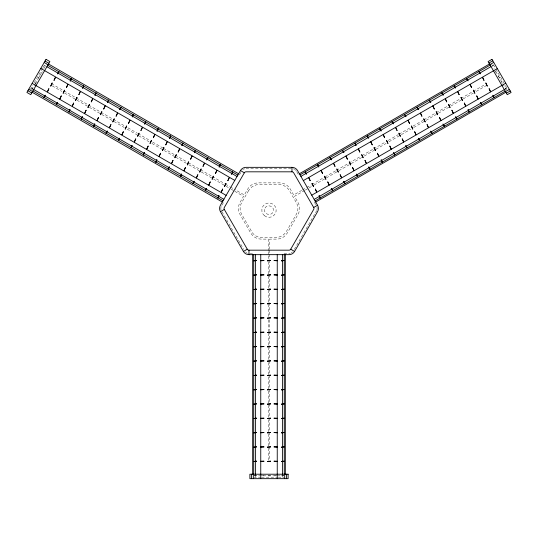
<?xml version="1.0" encoding="UTF-8"?>
<svg xmlns="http://www.w3.org/2000/svg" width="538" height="538" viewBox="0 0 538 538"><rect width="100%" height="100%" fill="white"/><g stroke="black" fill="none" stroke-linecap="round" stroke-linejoin="round"><path stroke-width="0.4" stroke-dasharray="2.69 2.02" d="M30.336 89.463L32.764 85.26M34.19 82.791L42.556 68.299M42.939 67.64L45.152 63.807M31.749 89.577L35.091 83.787M35.199 83.726L42.193 71.48M43.86 68.588L46.369 64.244M31.95 89.94L32.71 88.037M35.044 84.587L36.281 82.448M42.455 71.742L41.379 73.02M221.965 205.16L223.626 202.281M239.497 174.789L241.159 171.911M294.32 249.356L316.452 211.024A5.145 5.145 0 0 0 316.66 210.627M492.324 65.858L493.608 65.118M498.269 75.878L499.916 78.73M301.697 190.371L293.694 194.991L290.197 188.932A12.112 12.112 0 0 0 279.713 182.88L258.287 182.88A12.112 12.112 0 0 0 247.803 188.932L244.306 194.991L234.85 189.531M302.423 189.954L306.061 187.856M306.788 187.432L311.152 184.917M311.879 184.494L324.239 177.358M324.965 176.935L335.873 170.64M336.6 170.216L348.241 163.498M348.967 163.081L361.328 155.946M362.054 155.522L372.962 149.228M373.688 148.804L385.329 142.086M388.234 140.411L398.416 134.534M399.142 134.11L410.05 127.815M412.962 126.134L423.144 120.256M423.87 119.833L435.504 113.114M436.231 112.698L447.865 105.979M448.591 105.562L460.232 98.844M460.958 98.42L472.593 91.702M473.319 91.285L484.953 84.567M304.656 190.465L294.474 196.343L297.971 202.396A12.112 12.112 0 0 1 297.971 214.507L287.258 233.062A12.112 12.112 0 0 1 276.774 239.114L269.78 239.114L269.78 249.195M305.382 190.042L308.294 188.361M309.02 187.944L313.385 185.422M314.111 185.005L338.106 171.151M338.839 170.728L350.473 164.009M351.2 163.592L363.56 156.457M364.287 156.033L375.194 149.739M375.928 149.315L386.102 143.438M389.014 141.756L400.649 135.038M401.375 134.621L410.83 129.16M413.742 127.486L425.376 120.768M426.103 120.344L437.737 113.626M438.463 113.209L450.098 106.49M450.831 106.073L462.465 99.355M463.191 98.931L473.373 93.054M476.278 91.373L487.186 85.078M501.564 81.581L502.136 83.161M505.31 88.071L506.05 89.94M505.619 88.891L506.904 88.151M291.132 168.616L246.034 168.616A5.145 5.145 0 0 0 245.584 168.636M249.807 253.378L253.956 253.378M284.044 253.378L289.027 253.378A5.145 5.145 0 0 0 290.359 253.203M253.923 475.545L256.606 475.545M261.589 475.545L264.057 475.841M277.238 475.545L273.943 475.841M284.077 475.545L281.394 475.841M253.923 475.841L284.077 475.841M253.734 477.179L261.051 477.179M261.576 477.179L277.79 477.179M278.254 477.179L284.266 477.179M44.331 65.226L45.616 65.966M39.731 75.878L38.084 78.73M51.587 83.726L63.228 90.445M63.955 90.868L75.589 97.58M76.315 98.003L87.95 104.722M88.676 105.139L100.317 111.857M101.043 112.281L112.677 118.999M113.404 119.416L125.038 126.134M127.95 127.815L137.405 133.269M138.131 133.693L149.766 140.411M152.671 142.086L162.853 147.963M163.586 148.387L174.494 154.682M175.22 155.105L187.58 162.241M188.307 162.664L199.941 169.383M200.674 169.8L211.582 176.094M212.308 176.518L224.669 183.653M225.395 184.077L229.76 186.592M230.486 187.016L234.124 189.114M52.267 85.919L61.722 91.373M64.627 93.054L76.261 99.772M76.988 100.196L88.629 106.907M89.355 107.331L100.989 114.049M101.716 114.466L113.35 121.184M114.076 121.608L124.258 127.486M127.17 129.16L138.078 135.462M138.804 135.879L148.986 141.756M151.898 143.438L163.532 150.156M164.258 150.579L175.166 156.874M175.892 157.291L188.253 164.433M188.986 164.85L200.62 171.568M201.346 171.992L225.341 185.845M226.074 186.262L230.432 188.784M231.165 189.201L234.07 190.882M234.797 191.306L243.526 196.343L240.029 202.396A12.112 12.112 0 0 0 240.029 214.507L250.742 233.062A12.112 12.112 0 0 0 261.226 239.114L268.22 239.114L268.22 250.869M31.157 88.044L32.441 88.783M493.353 64.674L495.572 68.514M495.861 69.025L503.81 82.791M505.404 85.555L507.159 88.588M491.557 64.244L494.14 68.588M495.807 71.48L502.801 83.726M502.909 83.787L506.305 89.792M494.718 70.317L495.955 72.455M296.841 171.911L298.503 174.789M314.374 202.281L316.035 205.16M221.965 211.75L243.68 249.356M282.396 475.7L282.396 477.179M270.648 475.841L267.352 475.841M269.78 250.029L269.78 253.391M269.78 254.232L269.78 259.269M269.78 260.11L269.78 273.546M269.78 274.387L269.78 316.371M269.78 319.727L269.78 330.648M269.78 331.482L269.78 360.036M269.78 360.877L269.78 374.314M269.78 375.147L269.78 388.584M269.78 389.425L269.78 417.138M269.78 417.979L269.78 431.415M269.78 432.249L269.78 445.686M269.78 446.527L269.78 459.963M268.22 251.71L268.22 255.073M268.22 255.913L268.22 260.95M268.22 261.791L268.22 275.221M268.22 276.061L268.22 316.371M268.22 319.727L268.22 332.323M268.22 333.163L268.22 361.718M268.22 362.551L268.22 375.988M268.22 376.829L268.22 390.265M268.22 391.106L268.22 418.82M268.22 419.653L268.22 433.09M268.22 433.931L268.22 447.367M268.22 448.208L268.22 461.644M255.604 475.7L255.604 477.179M221.037 209.786A5.145 5.145 0 0 1 221.037 207.123M221.34 206.276A5.145 5.145 0 0 1 221.548 205.879M248.079 253.297A5.145 5.145 0 0 1 247.641 253.203M246.794 252.894A5.145 5.145 0 0 1 246.021 252.45M245.664 252.174A5.145 5.145 0 0 1 245.335 251.871M292.665 251.871A5.145 5.145 0 0 1 292.336 252.174M291.979 252.45A5.145 5.145 0 0 1 291.206 252.894M316.963 207.123A5.145 5.145 0 0 1 316.963 209.786M293.297 168.791A5.145 5.145 0 0 1 294.542 169.309M294.918 169.551A5.145 5.145 0 0 1 295.275 169.82M295.604 170.122A5.145 5.145 0 0 1 295.907 170.459M296.182 170.815A5.145 5.145 0 0 1 296.425 171.192M242.725 169.82A5.145 5.145 0 0 1 243.082 169.551M243.458 169.309A5.145 5.145 0 0 1 244.703 168.791M264.642 209.383C263.412 214.944 272.611 216.565 273.358 210.916C274.588 205.355 265.389 203.727 264.642 209.383M248.529 190.761L241.589 202.772A11.359 11.359 0 0 0 241.589 214.131L251.845 231.898A11.359 11.359 0 0 0 261.683 237.574L275.557 237.574A12.677 12.677 0 0 0 286.532 231.239L296.411 214.131A11.359 11.359 0 0 0 296.411 202.772L289.471 190.761A12.677 12.677 0 0 0 278.496 184.42L259.504 184.42A12.677 12.677 0 0 0 248.529 190.761M264.38 215.657A7.189 7.189 0 0 0 276.081 211.4A7.189 7.189 0 0 0 266.539 203.391A7.189 7.189 0 0 0 264.38 215.657"/><path stroke-width="0.81" d="M240.473 170.553L220.446 205.24A6.422 6.422 0 0 0 220.446 211.663L243.411 251.441A6.422 6.422 0 0 0 248.973 254.656L289.027 254.656A6.422 6.422 0 0 0 294.589 251.441L317.554 211.663A6.422 6.422 0 0 0 317.554 205.24L297.527 170.553A6.422 6.422 0 0 0 291.966 167.338L246.034 167.338A6.422 6.422 0 0 0 240.473 170.553L244.346 172.792A1.95 1.95 0 0 1 246.034 171.817L291.966 171.817A1.95 1.95 0 0 1 293.654 172.792L313.681 207.48A1.95 1.95 0 0 1 313.681 209.43L290.715 249.208A1.95 1.95 0 0 1 289.027 250.177L248.973 250.177A1.95 1.95 0 0 1 247.285 249.208L224.319 209.43A1.95 1.95 0 0 1 224.319 207.48L244.346 172.792M220.446 211.663L224.319 209.43M488.975 63.027L492.828 60.801M299.384 173.767L489.526 63.982M489.889 64.607L493.743 62.381M300.016 174.857L490.158 65.071M300.897 176.383L491.039 66.604M303.331 180.6L497.327 68.595M311.758 195.193L505.754 83.188M314.192 199.41L504.335 89.631M315.073 200.936L505.216 91.157M505.485 91.628L509.345 89.402M315.705 202.026L505.848 92.247M506.379 93.175L510.232 90.949M313.681 207.48L317.554 205.24M243.411 251.441L247.285 249.208M260.762 260.513L264.057 260.513L260.762 260.809M277.238 260.513L273.943 260.513L277.238 260.809M260.762 274.851L264.057 274.851L260.762 275.147M277.238 274.851L273.943 274.851L277.238 275.147M260.762 289.188L264.057 289.188L260.762 289.484M277.238 289.188L273.943 289.188L277.238 289.484M260.762 303.519L264.057 303.519L260.762 303.815M277.238 303.519L273.943 303.519L277.238 303.815M260.762 317.857L264.057 317.857L260.762 318.153M277.238 317.857L273.943 317.857L277.238 318.153M260.762 332.188L264.057 332.188L260.762 332.491M277.238 332.188L273.943 332.188L277.238 332.491M260.762 346.526L264.057 346.526L260.762 346.822M277.238 346.526L273.943 346.526L277.238 346.822M260.762 360.863L264.057 360.863L260.762 361.159M277.238 360.863L273.943 360.863L277.238 361.159M260.762 375.194L264.057 375.194L260.762 375.49M277.238 375.194L273.943 375.194L277.238 375.49M260.762 389.532L264.057 389.532L260.762 389.828M277.238 389.532L273.943 389.532L277.238 389.828M260.762 403.87L264.057 403.87L260.762 404.166M277.238 403.87L273.943 403.87L277.238 404.166M260.762 418.201L264.057 418.201L260.762 418.497M277.238 418.201L273.943 418.201L277.238 418.497M260.762 432.539L264.057 432.539L260.762 432.834M277.238 432.539L273.943 432.539L277.238 432.834M260.762 446.87L264.057 446.87L260.762 447.172M277.238 446.87L273.943 446.87L277.238 447.172M260.762 461.207L264.057 461.207L260.762 461.503M277.238 461.207L273.943 461.207L277.238 461.503M45.024 61.056L48.877 63.282M48.474 63.982L238.616 173.767M44.197 62.489L48.05 64.715M47.721 65.286L237.863 175.065M46.9 66.712L237.043 176.491M40.78 68.407L234.776 180.412M32.139 83.377L226.135 195.381M33.726 89.523L223.869 199.302M32.905 90.942L223.048 200.728M28.722 89.295L32.576 91.521M32.152 92.247L222.295 202.026M27.889 90.734L31.742 92.96M290.715 249.208L294.589 251.441M479.143 71.413L480.205 73.854L478.887 71.561M494.22 97.533L492.895 95.239L493.965 97.681M466.728 78.582L468.047 80.868L466.466 78.73M481.806 104.695L480.481 102.408L481.55 104.843M454.314 85.75L455.632 88.037L454.052 85.898M469.392 111.864L468.067 109.577L469.136 112.012M441.9 92.913L443.218 95.206L441.637 93.067M456.977 119.032L455.652 116.739L456.722 119.18M429.485 100.081L430.803 102.375L429.223 100.229M444.563 126.201L442.982 124.056L444.307 126.349M417.064 107.25L418.389 109.544L416.809 107.398M432.149 133.37L430.824 131.077L431.886 133.518M404.65 114.419L405.975 116.712L404.394 114.567M419.734 140.532L418.409 138.246L419.472 140.687M392.236 121.588L393.56 123.874L391.98 121.736M407.32 147.701L405.739 145.563L407.058 147.849M379.821 128.757L381.146 131.043L379.566 128.905M394.905 154.87L393.581 152.584L394.643 155.018M367.407 135.919L368.732 138.212L367.151 136.067M382.484 162.039L381.166 159.746L382.229 162.187M354.993 143.088L356.062 145.529L354.737 143.236M370.07 169.208L368.752 166.914L369.814 169.356M342.578 150.257L343.903 152.55L342.323 150.405M357.656 176.377L356.338 174.083L357.4 176.525M330.164 157.426L331.233 159.86L329.908 157.573M345.241 183.539L343.661 181.4L344.986 183.687M317.75 164.594L318.819 167.029L317.494 164.742M332.827 190.708L331.247 188.569L332.571 190.856M305.335 171.756L306.398 174.198L305.08 171.904M320.413 197.876L319.095 195.583L320.157 198.024M291.966 167.338L291.966 171.817M286.566 474.213L286.566 478.665M285.322 254.656L285.322 474.213M284.703 474.213L284.703 478.665M284.266 254.656L284.266 474.213M282.396 254.656L282.396 474.213M277.245 254.656L277.245 478.665M260.755 254.656L260.755 478.665M255.604 254.656L255.604 474.213M253.734 254.656L253.734 474.213M253.297 474.213L253.297 478.665M252.678 254.656L252.678 474.213M251.434 474.213L251.434 478.665M248.973 250.177L248.973 254.656M46.019 59.335L26.9 92.449L30.753 94.675L49.873 61.561L46.012 59.341M45.105 95.239L44.035 97.681L45.105 95.239M48.85 88.75L47.458 91.756L48.85 88.75M52.146 83.047L50.754 86.046L52.146 83.047M55.441 77.337L54.049 80.337L55.441 77.337M58.857 71.413L57.795 73.854L58.857 71.413M57.519 102.408L56.45 104.843L57.519 102.408M61.265 95.919L59.873 98.918L61.265 95.919M64.56 90.209L63.168 93.215L64.56 90.209M67.855 84.506L66.463 87.506L67.855 84.506M71.272 78.582L70.209 81.016L71.272 78.582M69.933 109.577L68.864 112.012L69.933 109.577M73.679 103.088L72.287 106.087L73.679 103.088M76.974 97.378L75.582 100.384L76.974 97.378M80.27 91.675L78.878 94.675L80.27 91.675M83.686 85.75L82.623 88.185L83.686 85.75M82.348 116.739L81.278 119.18L82.348 116.739M86.093 110.256L84.701 113.256L86.093 110.256M89.389 104.547L87.997 107.546L89.389 104.547M92.684 98.837L91.292 101.843L92.684 98.837M96.1 92.913L95.038 95.354L96.1 92.913M94.762 123.908L93.693 126.349L94.762 123.908M98.508 117.425L97.116 120.425L98.508 117.425M101.803 111.716L100.411 114.715L101.803 111.716M105.098 106.006L103.706 109.012L105.098 106.006M108.515 100.081L107.452 102.523L108.515 100.081M107.176 131.077L106.114 133.518L107.176 131.077M110.922 124.587L109.53 127.593L110.922 124.587M114.217 118.885L112.825 121.884L114.217 118.885M117.513 113.175L116.121 116.174L117.513 113.175M120.936 107.25L119.866 109.691L120.936 107.25M119.591 138.246L118.528 140.687L119.591 138.246M123.337 131.756L121.944 134.762L123.337 131.756M126.632 126.053L125.24 129.053L126.632 126.053M129.927 120.344L128.535 123.343L129.927 120.344M133.35 114.419L132.281 116.86L133.35 114.419M132.005 145.415L130.942 147.849L132.005 145.415M135.751 138.925L134.359 141.924L135.751 138.925M139.046 133.216L137.654 136.222L139.046 133.216M142.341 127.513L140.949 130.512L142.341 127.513M145.764 121.588L144.695 124.022L145.764 121.588M144.419 152.584L143.357 155.018L144.419 152.584M148.165 146.094L146.773 149.093L148.165 146.094M151.46 140.384L150.068 143.39L151.46 140.384M154.756 134.682L153.364 137.681L154.756 134.682M158.179 128.757L157.109 131.191L158.179 128.757M156.834 159.746L155.771 162.187L156.834 159.746M160.58 153.263L159.187 156.262L160.58 153.263M163.875 147.553L162.483 150.553L163.875 147.553M167.17 141.844L165.778 144.85L167.17 141.844M170.593 135.919L169.524 138.36L170.593 135.919M169.248 166.914L168.186 169.356L169.248 166.914M172.994 160.425L171.602 163.431L172.994 160.425M176.289 154.722L174.897 157.721L176.289 154.722M179.584 149.013L178.192 152.019L179.584 149.013M183.007 143.088L181.938 145.529L183.007 143.088M181.662 174.083L180.6 176.525L181.662 174.083M185.408 167.594L184.016 170.6L185.408 167.594M188.704 161.891L187.311 164.89L188.704 161.891M191.999 156.181L190.607 159.181L191.999 156.181M195.422 150.257L194.352 152.698L195.422 150.257M194.077 181.252L193.014 183.687L194.077 181.252M197.823 174.763L196.437 177.762L197.823 174.763M201.118 169.053L199.726 172.059L201.118 169.053M204.413 163.35L203.021 166.35L204.413 163.35M207.836 157.426L206.767 159.86L207.836 157.426M206.491 188.421L205.429 190.856L206.491 188.421M210.237 181.931L208.852 184.931L210.237 181.931M213.532 176.222L212.147 179.228L213.532 176.222M216.827 170.519L215.435 173.518L216.827 170.519M220.25 164.594L219.181 167.029L220.25 164.594M218.905 195.583L217.843 198.024L218.905 195.583M222.651 189.1L221.266 192.1L222.651 189.1M225.947 183.391L224.561 186.39L225.947 183.391M229.242 177.681L227.856 180.687L229.242 177.681M232.665 171.756L231.602 174.198L232.665 171.756M491.981 59.335L488.127 61.561L507.247 94.675L511.1 92.449L491.981 59.335M308.758 177.681L310.144 180.687L308.758 177.681M321.173 170.519L322.565 173.518L321.173 170.519M333.587 163.35L334.979 166.35L333.587 163.35M346.001 156.181L347.393 159.181L346.001 156.181M358.416 149.013L359.808 152.019L358.416 149.013M370.83 141.844L372.222 144.85L370.83 141.844M383.244 134.682L384.636 137.681L383.244 134.682M395.659 127.513L397.051 130.512L395.659 127.513M408.073 120.344L409.465 123.343L408.073 120.344M420.487 113.175L421.879 116.174L420.487 113.175M432.902 106.006L434.294 109.012L432.902 106.006M445.316 98.837L446.708 101.843L445.316 98.837M457.73 91.675L459.122 94.675L457.73 91.675M470.145 84.506L471.537 87.506L470.145 84.506M482.559 77.337L483.951 80.337L482.559 77.337M312.053 183.391L313.439 186.39L312.053 183.391M324.468 176.222L325.853 179.228L324.468 176.222M336.882 169.053L338.274 172.059L336.882 169.053M349.296 161.891L350.689 164.89L349.296 161.891M361.711 154.722L363.103 157.721L361.711 154.722M374.125 147.553L375.517 150.553L374.125 147.553M386.54 140.384L387.932 143.39L386.54 140.384M398.954 133.216L400.346 136.222L398.954 133.216M411.368 126.053L412.76 129.053L411.368 126.053M423.783 118.885L425.175 121.884L423.783 118.885M436.197 111.716L437.589 114.715L436.197 111.716M448.611 104.547L450.003 107.546L448.611 104.547M461.026 97.378L462.418 100.384L461.026 97.378M473.44 90.209L474.832 93.215L473.44 90.209M485.854 83.047L487.246 86.046L485.854 83.047M315.349 189.1L316.734 192.1L315.349 189.1M327.763 181.931L329.148 184.931L327.763 181.931M340.177 174.763L341.563 177.762L340.177 174.763M352.592 167.594L353.984 170.6L352.592 167.594M365.006 160.425L366.398 163.431L365.006 160.425M377.42 153.263L378.813 156.262L377.42 153.263M389.835 146.094L391.227 149.093L389.835 146.094M402.249 138.925L403.641 141.924L402.249 138.925M414.663 131.756L416.056 134.762L414.663 131.756M427.078 124.587L428.47 127.593L427.078 124.587M439.492 117.425L440.884 120.425L439.492 117.425M451.907 110.256L453.299 113.256L451.907 110.256M464.321 103.088L465.713 106.087L464.321 103.088M476.735 95.919L478.127 98.918L476.735 95.919M489.15 88.75L490.542 91.756L489.15 88.75M256.565 260.513L253.923 260.809L256.565 260.513M270.648 260.513L267.352 260.809L270.648 260.513M284.077 260.513L281.435 260.809L284.077 260.513M256.565 274.851L253.923 275.147L256.565 274.851M270.648 274.851L267.352 275.147L270.648 274.851M284.077 274.851L281.435 275.147L284.077 274.851M256.565 289.188L253.923 289.484L256.565 289.188M270.648 289.188L267.352 289.484L270.648 289.188M284.077 289.188L281.435 289.484L284.077 289.188M256.565 303.519L253.923 303.815L256.565 303.519M270.648 303.519L267.352 303.815L270.648 303.519M284.077 303.519L281.435 303.815L284.077 303.519M256.565 317.857L253.923 318.153L256.565 317.857M270.648 317.857L267.352 318.153L270.648 317.857M284.077 317.857L281.435 318.153L284.077 317.857M256.565 332.188L253.923 332.491L256.565 332.188M270.648 332.188L267.352 332.491L270.648 332.188M284.077 332.188L281.435 332.491L284.077 332.188M256.565 346.526L253.923 346.822L256.565 346.526M270.648 346.526L267.352 346.822L270.648 346.526M284.077 346.526L281.435 346.822L284.077 346.526M256.565 360.863L253.923 361.159L256.565 360.863M270.648 360.863L267.352 361.159L270.648 360.863M284.077 360.863L281.435 361.159L284.077 360.863M256.565 375.194L253.923 375.49L256.565 375.194M270.648 375.194L267.352 375.49L270.648 375.194M284.077 375.194L281.435 375.49L284.077 375.194M256.565 389.532L253.923 389.828L256.565 389.532M270.648 389.532L267.352 389.828L270.648 389.532M284.077 389.532L281.435 389.828L284.077 389.532M256.565 403.87L253.923 404.166L256.565 403.87M270.648 403.87L267.352 404.166L270.648 403.87M284.077 403.87L281.435 404.166L284.077 403.87M256.565 418.201L253.923 418.497L256.565 418.201M270.648 418.201L267.352 418.497L270.648 418.201M284.077 418.201L281.435 418.497L284.077 418.201M256.565 432.539L253.923 432.834L256.565 432.539M270.648 432.539L267.352 432.834L270.648 432.539M284.077 432.539L281.435 432.834L284.077 432.539M256.565 446.87L253.923 447.172L256.565 446.87M270.648 446.87L267.352 447.172L270.648 446.87M284.077 446.87L281.435 447.172L284.077 446.87M256.565 461.207L253.923 461.503L256.565 461.207M270.648 461.207L267.352 461.503L270.648 461.207M284.077 461.207L281.435 461.503L284.077 461.207M288.119 474.213L249.881 474.213L249.881 478.665L288.119 478.665L288.119 474.213"/></g></svg>
